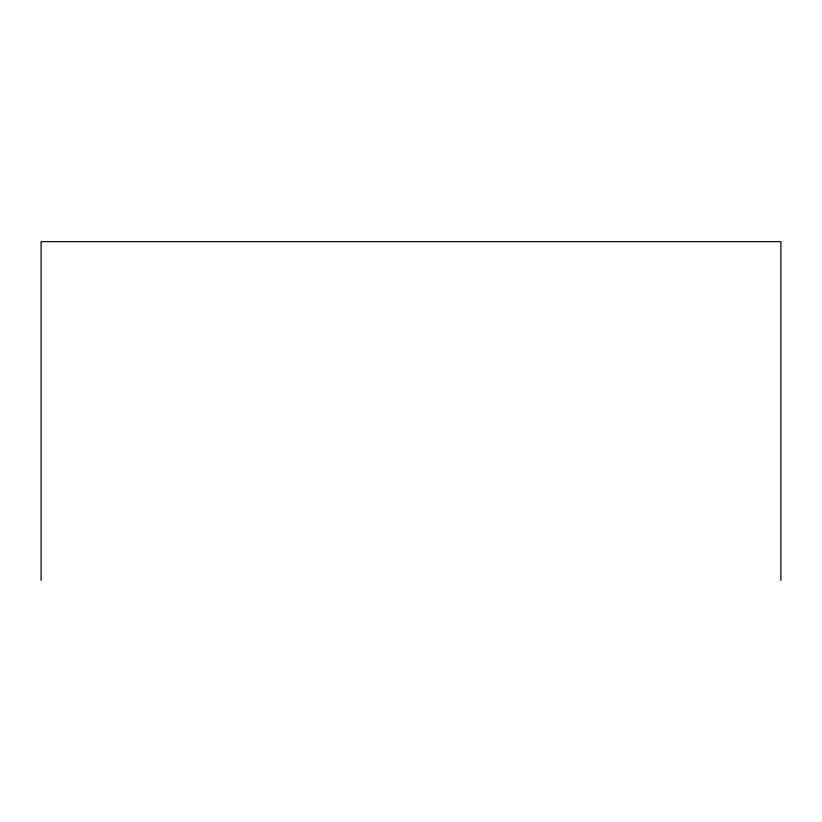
<?xml version="1.0" encoding="UTF-8"?>
<svg xmlns="http://www.w3.org/2000/svg" width="822" height="822" viewBox="0 0 822 822"><rect width="100%" height="100%" fill="white"/><g stroke="black" fill="none" stroke-linecap="round" stroke-linejoin="round"><path stroke-width="1.23" d="M780.9 580.373L780.9 241.627L41.1 241.627L41.1 580.373"/></g></svg>
